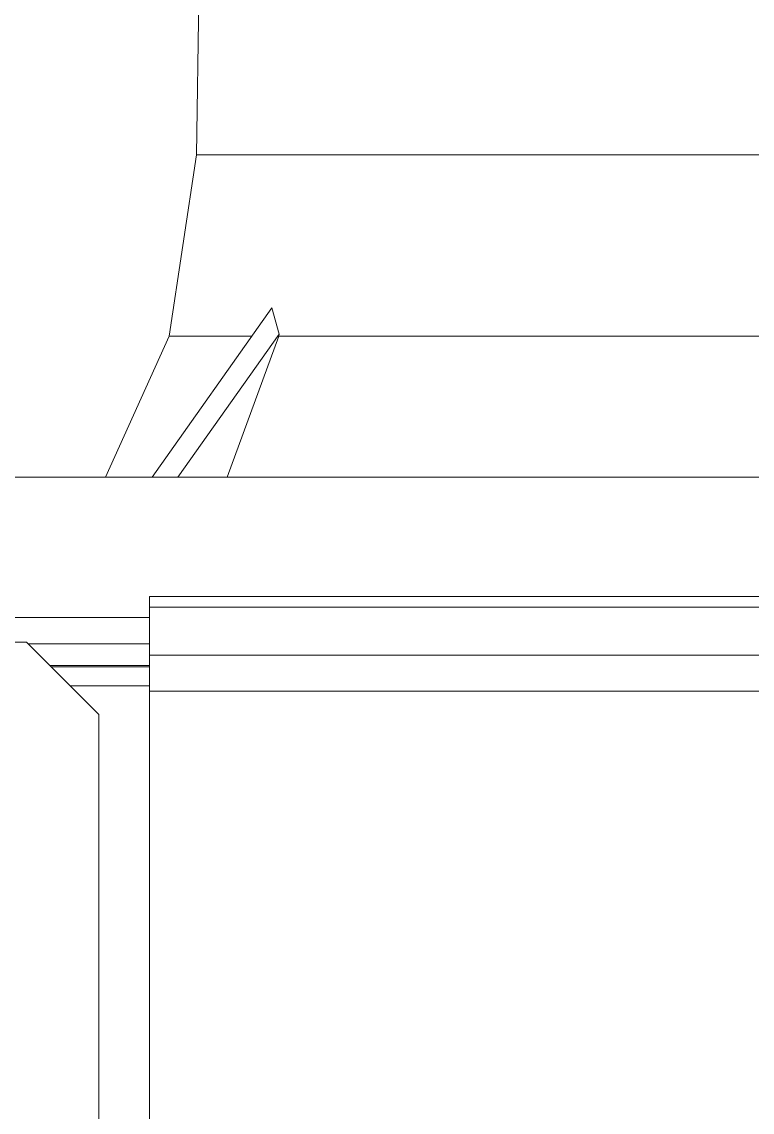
# Model space of a CAD drawing. Header units: millimetres. Extents: x 113490 to 142599, y -20467 to 115.
# Drawn here: x 122470.6 to 122571.5, y -6217.8 to -6067.3 of the extents above; entities that cross this region are included whole.
import ezdxf

# ---------------------------------------------------------------- set-up
doc = ezdxf.new("R2010")
doc.units = ezdxf.units.MM
doc.layers.add('DV1_0', color=7, linetype='Continuous')

msp = doc.modelspace()

# ---------------------------------------------------------------- linework, layer by layer
at = {"layer": 'DV1_0', "color": 7, "linetype": 'Continuous', "lineweight": 15}
for p, q in [((122496.36, -5980.14), (122494.76, -6085.69)), ((122494.76, -6085.69), (122490.95, -6110.72)), ((123425.76, -6085.69), (122494.76, -6085.69)), ((122488.64, -6130.18), (122505.16, -6106.81)), ((122505.16, -6106.81), (122506.14, -6110.43)), ((122492.17, -6130.18), (122506.14, -6110.43)), ((122506.14, -6110.43), (122506.1, -6110.72)), ((122490.95, -6110.72), (122482.2, -6130.18)), ((122502.4, -6110.72), (122490.95, -6110.72)), ((122506.1, -6110.72), (122498.96, -6130.18)), ((122592.71, -6110.72), (122506.1, -6110.72)), ((123457.6, -6130.18), (122463.69, -6130.18)), ((122488.26, -6148.14), (122488.26, -6146.68)), ((122605.02, -6146.68), (122488.26, -6146.68)), ((122488.26, -6148.14), (122488.26, -6154.76)), ((122364.86, -6152.97), (122471.26, -6152.97)), ((122471.26, -6152.97), (122481.26, -6162.97)), ((122488.26, -6153.18), (122471.47, -6153.18)), ((122488.26, -6154.76), (122488.26, -6159.73)), ((122488.26, -6156.18), (122474.47, -6156.18)), ((122474.67, -6156.38), (122488.26, -6156.38)), ((122488.26, -6159.73), (122488.26, -6448.75)), ((122481.26, -6244.37), (122481.26, -6162.97))]:
    msp.add_line(p, q, dxfattribs=at)
at = {"layer": 'DV1_0', "color": 7, "linetype": 'Continuous', "lineweight": 20}
for p, q in [((122453.69, -6149.58), (122488.26, -6149.58)), ((122605.02, -6148.14), (122488.26, -6148.14)), ((122488.26, -6154.76), (123517.88, -6154.76)), ((122488.26, -6158.98), (122477.27, -6158.98)), ((122488.26, -6159.73), (123517.88, -6159.73))]:
    msp.add_line(p, q, dxfattribs=at)

doc.saveas('drawing.dxf')
